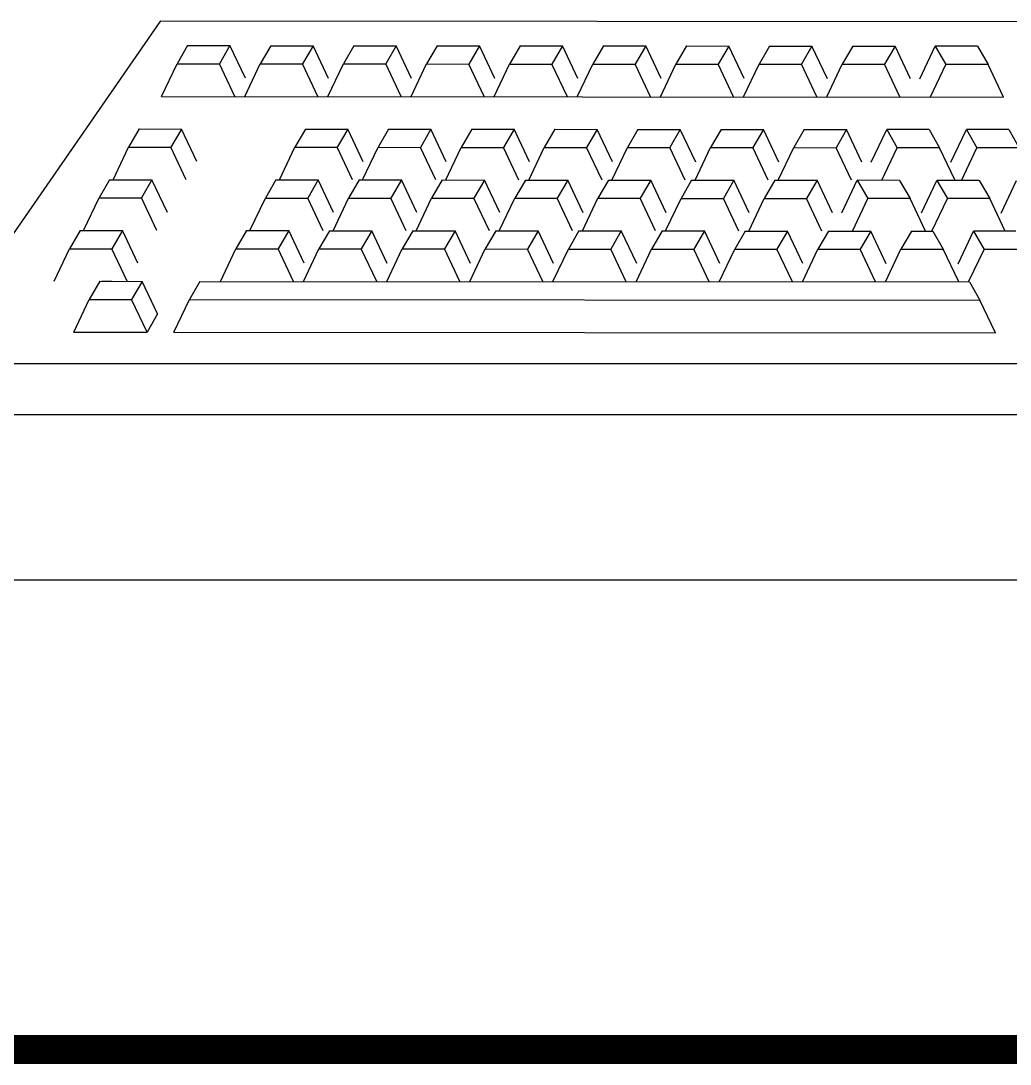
# Model space of a CAD drawing. Header units: millimetres. Extents: x 1282755 to 1285234, y -1758265 to -1757672.
# Drawn here: x 1282888.14 to 1282902.85, y -1758020.38 to -1758004.86 of the extents above; entities that cross this region are included whole.
import ezdxf

# ---------------------------------------------------------------- set-up
doc = ezdxf.new("R2010")
doc.units = ezdxf.units.MM
doc.layers.add('MR', color=7, linetype='Continuous')

# ---------------------------------------------------------------- blocks, each defined once
blk = doc.blocks.new('CCMS(구성도)')
at = {"layer": 'MR', "color": 0}
for p, q in [((-370232.06, 60199.21), (-370433.36, 59908.17)), ((-370232.06, 60199.21), (-368994.93, 60198.28)), ((-370208.96, 60178.16), (-370217.94, 60162.73)), ((-370208.96, 60178.16), (-370173, 60178.13)), ((-370173, 60178.13), (-370181.98, 60162.7)), ((-370159.92, 60150.41), (-370173, 60178.13)), ((-370138.33, 60178.11), (-370147.3, 60162.67)), ((-370138.33, 60178.11), (-370102.37, 60178.08)), ((-370102.37, 60178.08), (-370111.34, 60162.65)), ((-370089.29, 60150.36), (-370102.37, 60178.08)), ((-370067.69, 60178.05), (-370076.67, 60162.62)), ((-370067.69, 60178.05), (-370031.73, 60178.03)), ((-370031.73, 60178.03), (-370040.71, 60162.59)), ((-370018.66, 60150.3), (-370031.73, 60178.03)), ((-369997.06, 60178), (-370006.03, 60162.57)), ((-369997.06, 60178), (-369961.1, 60177.97)), ((-369961.1, 60177.97), (-369970.07, 60162.54)), ((-369948.02, 60150.25), (-369961.1, 60177.97)), ((-369926.43, 60177.95), (-369935.4, 60162.51)), ((-369926.43, 60177.95), (-369890.47, 60177.92)), ((-369890.47, 60177.92), (-369899.44, 60162.49)), ((-369877.39, 60150.2), (-369890.47, 60177.92)), ((-369855.79, 60177.89), (-369864.77, 60162.46)), ((-369855.79, 60177.89), (-369819.83, 60177.87)), ((-369819.83, 60177.87), (-369828.81, 60162.43)), ((-369806.76, 60150.14), (-369819.83, 60177.87)), ((-369785.16, 60177.84), (-369794.13, 60162.41)), ((-369785.16, 60177.84), (-369749.2, 60177.81)), ((-369749.2, 60177.81), (-369758.17, 60162.38)), ((-369736.12, 60150.09), (-369749.2, 60177.81)), ((-369714.52, 60177.79), (-369723.5, 60162.35)), ((-369714.52, 60177.79), (-369678.57, 60177.76)), ((-369678.57, 60177.76), (-369687.54, 60162.33)), ((-369665.49, 60150.04), (-369678.57, 60177.76)), ((-369643.89, 60177.73), (-369652.86, 60162.3)), ((-369643.89, 60177.73), (-369607.93, 60177.71)), ((-369607.93, 60177.71), (-369616.91, 60162.27)), ((-369594.85, 60149.98), (-369607.93, 60177.71)), ((-369586.93, 60149.98), (-369573.81, 60177.68)), ((-369573.81, 60177.68), (-369564.86, 60162.23)), ((-369537.85, 60177.65), (-369573.81, 60177.68)), ((-369537.85, 60177.65), (-369528.9, 60162.21)), ((-370231.06, 60135.03), (-370217.94, 60162.73)), ((-370217.94, 60162.73), (-370181.98, 60162.7)), ((-370168.9, 60134.98), (-370181.98, 60162.7)), ((-370160.42, 60134.97), (-370147.3, 60162.67)), ((-370147.3, 60162.67), (-370111.34, 60162.65)), ((-370098.26, 60134.93), (-370111.34, 60162.65)), ((-370089.79, 60134.92), (-370076.67, 60162.62)), ((-370076.67, 60162.62), (-370040.71, 60162.59)), ((-370027.63, 60134.87), (-370040.71, 60162.59)), ((-370019.15, 60134.87), (-370006.03, 60162.57)), ((-370006.03, 60162.57), (-369970.07, 60162.54)), ((-369957, 60134.82), (-369970.07, 60162.54)), ((-369948.52, 60134.81), (-369935.4, 60162.51)), ((-369935.4, 60162.51), (-369899.44, 60162.49)), ((-369886.36, 60134.77), (-369899.44, 60162.49)), ((-369877.89, 60134.76), (-369864.77, 60162.46)), ((-369864.77, 60162.46), (-369828.81, 60162.43)), ((-369815.73, 60134.71), (-369828.81, 60162.43)), ((-369807.25, 60134.71), (-369794.13, 60162.41)), ((-369794.13, 60162.41), (-369758.17, 60162.38)), ((-369745.1, 60134.66), (-369758.17, 60162.38)), ((-369736.62, 60134.65), (-369723.5, 60162.35)), ((-369723.5, 60162.35), (-369687.54, 60162.33)), ((-369674.46, 60134.61), (-369687.54, 60162.33)), ((-369665.99, 60134.6), (-369652.86, 60162.3)), ((-369652.86, 60162.3), (-369616.91, 60162.27)), ((-369603.83, 60134.55), (-369616.91, 60162.27)), ((-369577.98, 60134.53), (-369564.86, 60162.23)), ((-369528.9, 60162.21), (-369564.86, 60162.23)), ((-369515.82, 60134.49), (-369528.9, 60162.21)), ((-370231.06, 60135.03), (-369515.82, 60134.49)), ((-370250.15, 60107.33), (-370259.12, 60091.9)), ((-370250.15, 60107.33), (-370214.19, 60107.3)), ((-370214.19, 60107.3), (-370223.16, 60091.87)), ((-370201.11, 60079.58), (-370214.19, 60107.3)), ((-370108.88, 60107.22), (-370117.86, 60091.79)), ((-370108.88, 60107.22), (-370072.92, 60107.19)), ((-370072.92, 60107.19), (-370081.9, 60091.76)), ((-370059.85, 60079.47), (-370072.92, 60107.19)), ((-370038.25, 60107.17), (-370047.22, 60091.74)), ((-370038.25, 60107.17), (-370002.29, 60107.14)), ((-370002.29, 60107.14), (-370011.26, 60091.71)), ((-369989.21, 60079.42), (-370002.29, 60107.14)), ((-369967.61, 60107.12), (-369976.59, 60091.68)), ((-369967.61, 60107.12), (-369931.66, 60107.09)), ((-369931.66, 60107.09), (-369940.63, 60091.66)), ((-369918.58, 60079.37), (-369931.66, 60107.09)), ((-369896.98, 60107.06), (-369905.95, 60091.63)), ((-369896.98, 60107.06), (-369861.02, 60107.03)), ((-369861.02, 60107.03), (-369870, 60091.6)), ((-369847.94, 60079.31), (-369861.02, 60107.03)), ((-369826.35, 60107.01), (-369835.32, 60091.58)), ((-369826.35, 60107.01), (-369790.39, 60106.98)), ((-369790.39, 60106.98), (-369799.36, 60091.55)), ((-369777.31, 60079.26), (-369790.39, 60106.98)), ((-369755.71, 60106.95), (-369764.69, 60091.52)), ((-369755.71, 60106.95), (-369719.75, 60106.93)), ((-369719.75, 60106.93), (-369728.73, 60091.5)), ((-369706.68, 60079.21), (-369719.75, 60106.93)), ((-369685.08, 60106.9), (-369694.05, 60091.47)), ((-369685.08, 60106.9), (-369649.12, 60106.87)), ((-369649.12, 60106.87), (-369658.09, 60091.44)), ((-369636.04, 60079.15), (-369649.12, 60106.87)), ((-369628.12, 60079.15), (-369615, 60106.85)), ((-369615, 60106.85), (-369606.05, 60091.4)), ((-369579.04, 60106.82), (-369615, 60106.85)), ((-369579.04, 60106.82), (-369570.09, 60091.38)), ((-369560.47, 60079.1), (-369547.35, 60106.8)), ((-369547.35, 60106.8), (-369538.4, 60091.35)), ((-369511.39, 60106.77), (-369547.35, 60106.8)), ((-369511.39, 60106.77), (-369502.44, 60091.32)), ((-370272.24, 60064.19), (-370259.12, 60091.9)), ((-370259.12, 60091.9), (-370223.16, 60091.87)), ((-370210.09, 60064.15), (-370223.16, 60091.87)), ((-370130.98, 60064.09), (-370117.86, 60091.79)), ((-370117.86, 60091.79), (-370081.9, 60091.76)), ((-370068.82, 60064.04), (-370081.9, 60091.76)), ((-370060.34, 60064.03), (-370047.22, 60091.74)), ((-370047.22, 60091.74), (-370011.26, 60091.71)), ((-369998.19, 60063.99), (-370011.26, 60091.71)), ((-369989.71, 60063.98), (-369976.59, 60091.68)), ((-369976.59, 60091.68), (-369940.63, 60091.66)), ((-369927.55, 60063.93), (-369940.63, 60091.66)), ((-369919.07, 60063.93), (-369905.95, 60091.63)), ((-369905.95, 60091.63), (-369870, 60091.6)), ((-369856.92, 60063.88), (-369870, 60091.6)), ((-369848.44, 60063.87), (-369835.32, 60091.58)), ((-369835.32, 60091.58), (-369799.36, 60091.55)), ((-369786.28, 60063.83), (-369799.36, 60091.55)), ((-369777.81, 60063.82), (-369764.69, 60091.52)), ((-369764.69, 60091.52), (-369728.73, 60091.5)), ((-369715.65, 60063.77), (-369728.73, 60091.5)), ((-369707.17, 60063.77), (-369694.05, 60091.47)), ((-369694.05, 60091.47), (-369658.09, 60091.44)), ((-369645.02, 60063.72), (-369658.09, 60091.44)), ((-369619.17, 60063.7), (-369606.05, 60091.4)), ((-369570.09, 60091.38), (-369606.05, 60091.4)), ((-369557.01, 60063.65), (-369570.09, 60091.38)), ((-369551.52, 60063.65), (-369538.4, 60091.35)), ((-369502.44, 60091.32), (-369538.4, 60091.35)), ((-370275.23, 60064.2), (-370284.21, 60048.76)), ((-370275.23, 60064.2), (-370239.27, 60064.17)), ((-370239.27, 60064.17), (-370248.25, 60048.74)), ((-370226.19, 60036.45), (-370239.27, 60064.17)), ((-370133.96, 60064.09), (-370142.94, 60048.66)), ((-370133.96, 60064.09), (-370098, 60064.06)), ((-370098, 60064.06), (-370106.98, 60048.63)), ((-370084.93, 60036.34), (-370098, 60064.06)), ((-370063.33, 60064.04), (-370072.3, 60048.6)), ((-370063.33, 60064.04), (-370027.37, 60064.01)), ((-370027.37, 60064.01), (-370036.34, 60048.58)), ((-370014.29, 60036.29), (-370027.37, 60064.01)), ((-369992.7, 60063.98), (-370001.67, 60048.55)), ((-369992.7, 60063.98), (-369956.74, 60063.96)), ((-369956.74, 60063.96), (-369965.71, 60048.52)), ((-369943.66, 60036.23), (-369956.74, 60063.96)), ((-369922.06, 60063.93), (-369931.04, 60048.5)), ((-369922.06, 60063.93), (-369886.1, 60063.9)), ((-369886.1, 60063.9), (-369895.08, 60048.47)), ((-369873.02, 60036.18), (-369886.1, 60063.9)), ((-369851.43, 60063.88), (-369860.4, 60048.44)), ((-369851.43, 60063.88), (-369815.47, 60063.85)), ((-369815.47, 60063.85), (-369824.44, 60048.42)), ((-369802.39, 60036.13), (-369815.47, 60063.85)), ((-369780.79, 60063.82), (-369789.77, 60048.39)), ((-369780.79, 60063.82), (-369744.84, 60063.8)), ((-369744.84, 60063.8), (-369753.81, 60048.36)), ((-369731.76, 60036.07), (-369744.84, 60063.8)), ((-369710.16, 60063.77), (-369719.13, 60048.34)), ((-369710.16, 60063.77), (-369674.2, 60063.74)), ((-369674.2, 60063.74), (-369683.18, 60048.31)), ((-369661.12, 60036.02), (-369674.2, 60063.74)), ((-369653.2, 60036.01), (-369640.08, 60063.72)), ((-369604.12, 60063.69), (-369640.08, 60063.72)), ((-369640.08, 60063.72), (-369631.13, 60048.27)), ((-369604.12, 60063.69), (-369595.17, 60048.24)), ((-369585.55, 60035.96), (-369572.43, 60063.67)), ((-369536.47, 60063.64), (-369572.43, 60063.67)), ((-369572.43, 60063.67), (-369563.48, 60048.22)), ((-369536.47, 60063.64), (-369527.52, 60048.19)), ((-369517.91, 60035.91), (-369504.79, 60063.61)), ((-370297.33, 60021.06), (-370284.21, 60048.76)), ((-370284.21, 60048.76), (-370248.25, 60048.74)), ((-370235.17, 60021.02), (-370248.25, 60048.74)), ((-370156.06, 60020.96), (-370142.94, 60048.66)), ((-370142.94, 60048.66), (-370106.98, 60048.63)), ((-370093.9, 60020.91), (-370106.98, 60048.63)), ((-370085.42, 60020.9), (-370072.3, 60048.6)), ((-370072.3, 60048.6), (-370036.34, 60048.58)), ((-370023.27, 60020.86), (-370036.34, 60048.58)), ((-370014.79, 60020.85), (-370001.67, 60048.55)), ((-370001.67, 60048.55), (-369965.71, 60048.52)), ((-369952.63, 60020.8), (-369965.71, 60048.52)), ((-369944.16, 60020.8), (-369931.04, 60048.5)), ((-369931.04, 60048.5), (-369895.08, 60048.47)), ((-369882, 60020.75), (-369895.08, 60048.47)), ((-369873.52, 60020.74), (-369860.4, 60048.44)), ((-369860.4, 60048.44), (-369824.44, 60048.42)), ((-369811.36, 60020.69), (-369824.44, 60048.42)), ((-369802.89, 60020.69), (-369789.77, 60048.39)), ((-369789.77, 60048.39), (-369753.81, 60048.36)), ((-369740.73, 60020.64), (-369753.81, 60048.36)), ((-369732.25, 60020.64), (-369719.13, 60048.34)), ((-369719.13, 60048.34), (-369683.18, 60048.31)), ((-369670.1, 60020.59), (-369683.18, 60048.31)), ((-369644.25, 60020.57), (-369631.13, 60048.27)), ((-369595.17, 60048.24), (-369631.13, 60048.27)), ((-369582.09, 60020.52), (-369595.17, 60048.24)), ((-369576.6, 60020.52), (-369563.48, 60048.22)), ((-369527.52, 60048.19), (-369563.48, 60048.22)), ((-369514.45, 60020.47), (-369527.52, 60048.19)), ((-370300.31, 60021.06), (-370309.29, 60005.63)), ((-370300.31, 60021.06), (-370264.35, 60021.04)), ((-370264.35, 60021.04), (-370273.33, 60005.61)), ((-370251.28, 59993.32), (-370264.35, 60021.04)), ((-370159.04, 60020.96), (-370168.02, 60005.53)), ((-370159.04, 60020.96), (-370123.09, 60020.93)), ((-370123.09, 60020.93), (-370132.06, 60005.5)), ((-370110.01, 59993.21), (-370123.09, 60020.93)), ((-370088.41, 60020.9), (-370097.38, 60005.47)), ((-370088.41, 60020.9), (-370052.45, 60020.88)), ((-370052.45, 60020.88), (-370061.43, 60005.44)), ((-370039.37, 59993.16), (-370052.45, 60020.88)), ((-370017.78, 60020.85), (-370026.75, 60005.42)), ((-370017.78, 60020.85), (-369981.82, 60020.82)), ((-369981.82, 60020.82), (-369990.79, 60005.39)), ((-369968.74, 59993.1), (-369981.82, 60020.82)), ((-369947.14, 60020.8), (-369956.12, 60005.37)), ((-369947.14, 60020.8), (-369911.18, 60020.77)), ((-369911.18, 60020.77), (-369920.16, 60005.34)), ((-369898.11, 59993.05), (-369911.18, 60020.77)), ((-369876.51, 60020.74), (-369885.48, 60005.31)), ((-369876.51, 60020.74), (-369840.55, 60020.72)), ((-369840.55, 60020.72), (-369849.52, 60005.28)), ((-369827.47, 59993), (-369840.55, 60020.72)), ((-369805.88, 60020.69), (-369814.85, 60005.26)), ((-369805.88, 60020.69), (-369769.92, 60020.66)), ((-369769.92, 60020.66), (-369778.89, 60005.23)), ((-369756.84, 59992.94), (-369769.92, 60020.66)), ((-369735.24, 60020.64), (-369744.22, 60005.2)), ((-369735.24, 60020.64), (-369699.28, 60020.61)), ((-369699.28, 60020.61), (-369708.26, 60005.18)), ((-369686.2, 59992.89), (-369699.28, 60020.61)), ((-369664.61, 60020.58), (-369673.58, 60005.15)), ((-369664.61, 60020.58), (-369628.65, 60020.56)), ((-369628.65, 60020.56), (-369637.62, 60005.12)), ((-369615.57, 59992.83), (-369628.65, 60020.56)), ((-369593.97, 60020.53), (-369602.95, 60005.1)), ((-369593.97, 60020.53), (-369575.94, 60020.52)), ((-369575.94, 60020.52), (-369566.99, 60005.07)), ((-369554.38, 59992.79), (-369541.26, 60020.49)), ((-369541.26, 60020.49), (-369532.31, 60005.04)), ((-369505.31, 60020.46), (-369541.26, 60020.49)), ((-370322.41, 59977.93), (-370309.29, 60005.63)), ((-370309.29, 60005.63), (-370273.33, 60005.61)), ((-370260.25, 59977.88), (-370273.33, 60005.61)), ((-370181.14, 59977.82), (-370168.02, 60005.53)), ((-370168.02, 60005.53), (-370132.06, 60005.5)), ((-370118.98, 59977.78), (-370132.06, 60005.5)), ((-370110.5, 59977.77), (-370097.38, 60005.47)), ((-370097.38, 60005.47), (-370061.43, 60005.44)), ((-370048.35, 59977.72), (-370061.43, 60005.44)), ((-370039.87, 59977.72), (-370026.75, 60005.42)), ((-370026.75, 60005.42), (-369990.79, 60005.39)), ((-369977.71, 59977.67), (-369990.79, 60005.39)), ((-369969.24, 59977.66), (-369956.12, 60005.37)), ((-369956.12, 60005.37), (-369920.16, 60005.34)), ((-369907.08, 59977.62), (-369920.16, 60005.34)), ((-369898.6, 59977.61), (-369885.48, 60005.31)), ((-369885.48, 60005.31), (-369849.52, 60005.28)), ((-369836.45, 59977.56), (-369849.52, 60005.28)), ((-369827.97, 59977.56), (-369814.85, 60005.26)), ((-369814.85, 60005.26), (-369778.89, 60005.23)), ((-369765.81, 59977.51), (-369778.89, 60005.23)), ((-369757.34, 59977.5), (-369744.22, 60005.2)), ((-369744.22, 60005.2), (-369708.26, 60005.18)), ((-369695.18, 59977.46), (-369708.26, 60005.18)), ((-369686.7, 59977.45), (-369673.58, 60005.15)), ((-369673.58, 60005.15), (-369637.62, 60005.12)), ((-369624.54, 59977.4), (-369637.62, 60005.12)), ((-369616.07, 59977.4), (-369602.95, 60005.1)), ((-369602.95, 60005.1), (-369566.99, 60005.07)), ((-369553.91, 59977.35), (-369566.99, 60005.07)), ((-369545.43, 59977.34), (-369532.31, 60005.04)), ((-369496.35, 60005.02), (-369532.31, 60005.04)), ((-370283.53, 59977.9), (-370292.5, 59962.47)), ((-370283.53, 59977.9), (-370247.57, 59977.87)), ((-370281.82, 59977.9), (-370273.35, 59977.89)), ((-370247.57, 59977.87), (-370256.54, 59962.44)), ((-370234.49, 59950.15), (-370247.57, 59977.87)), ((-370198.51, 59977.84), (-370207.48, 59962.4)), ((-370198.51, 59977.84), (-369544.77, 59977.34)), ((-369544.77, 59977.34), (-369535.82, 59961.9)), ((-370305.62, 59934.77), (-370292.5, 59962.47)), ((-370292.5, 59962.47), (-370256.54, 59962.44)), ((-370243.46, 59934.72), (-370256.54, 59962.44)), ((-370220.6, 59934.7), (-370207.48, 59962.4)), ((-370207.48, 59962.4), (-369535.82, 59961.9)), ((-369522.74, 59934.17), (-369535.82, 59961.9)), ((-370234.49, 59950.15), (-370243.46, 59934.72)), ((-370305.62, 59934.77), (-370243.46, 59934.72)), ((-370220.6, 59934.7), (-369522.74, 59934.17)), ((-370433.36, 59908.17), (-368740.47, 59908.17)), ((-370433.4, 59864.77), (-368740.47, 59864.77))]:
    blk.add_line(p, q, dxfattribs=at)

msp = doc.modelspace()

# ---------------------------------------------------------------- linework, layer by layer
at = {"layer": 'MR', "color": 1, "linetype": 'Continuous'}
msp.add_line((1282943.147, -1758013.183), (1282877.089, -1758013.183), dxfattribs=at)
at = {"layer": 'MR', "color": 0, "const_width": 0.434}
msp.add_lwpolyline([(1283084.081, -1758020.165), (1282861.55, -1758020.165)], dxfattribs=at)

# ---------------------------------------------------------------- block references
at = {"layer": 'MR', "color": 7, "xscale": 0.01750610032309428, "yscale": 0.01750610032309428, "zscale": 0.01750610032309428}
msp.add_blockref('CCMS(구성도)', (1289371.535, -1759058.717), dxfattribs=at)

doc.saveas('drawing.dxf')
